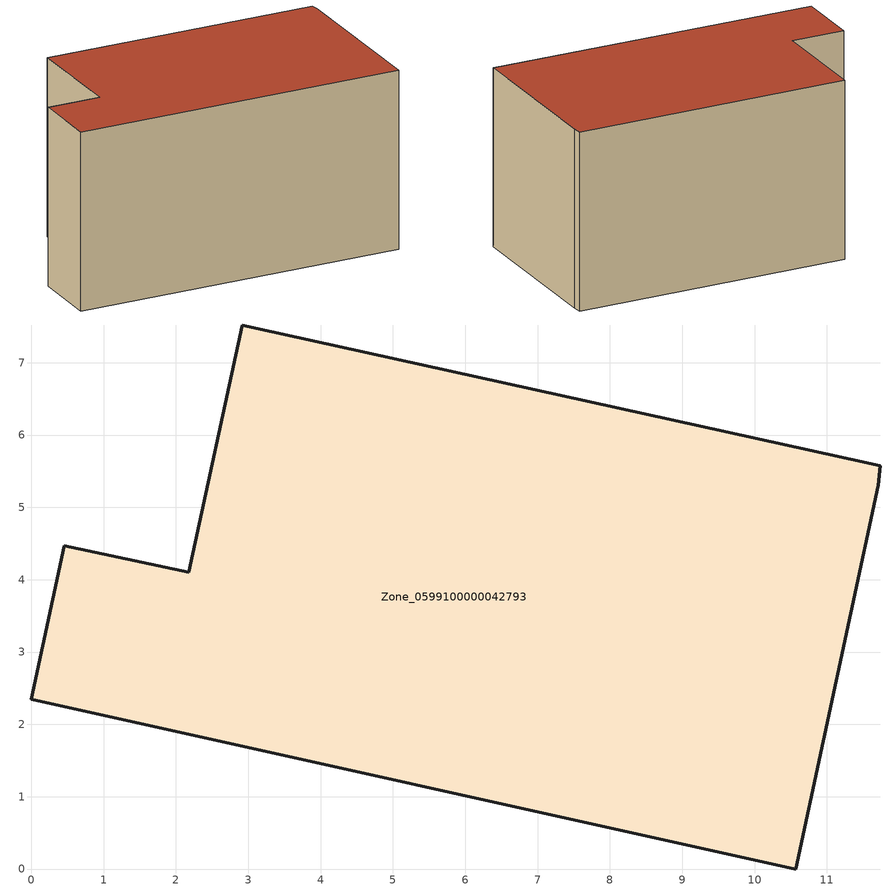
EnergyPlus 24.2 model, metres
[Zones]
Zone_0599100000042793
 floor ground (C_G): 10.57,0 0,2.35 0.46,4.47 2.18,4.1 2.92,7.52 11.74,5.58 11.71,5.3 z0
 wall outside (C_F): 2.18,4.1 0.46,4.47 0,2.35 10.57,0 11.71,5.3 11.74,5.58 2.92,7.52 2.18,4.1 z0:5.9
 roof outside (C_R): 10.57,0 11.71,5.3 11.74,5.58 2.92,7.52 2.18,4.1 0.46,4.47 0,2.35 z5.9
[BUILDING]
Pand.0599100000042793: North Axis=0; Terrain=City; Loads Convergence Tolerance Value=0.04; Temperature Convergence Tolerance Value=0.4; Solar Distribution=FullExterior; Maximum Number of Warmup Days=25; Minimum Number of Warmup Days=1
[Site:Location]
Rotterdam.The.Hague.AP_ZH_NLD Design_Conditions: Latitude=51.96; Longitude=4.45; Time Zone=1; Elevation=-4.5
[SITE:GROUNDTEMPERATURE:BUILDINGSURFACE]
18, 18, 18, 18, 18, 18, 18, 18, 18, 18, 18, 18
[MATERIAL] Thermal Absorptance=0.9; Solar Absorptance=0.7; Visible Absorptance=0.7
Name | Roughness | Thickness | Conductivity | Density | Specific Heat
G.TI.1975-1991 | MediumSmooth | 0.15 | 0.288461 | 540 | 1210
F.TI.1975-1991 | Rough | 0.3 | 0.230769 | 1920 | 840
R.TI.1975-1991 | MediumRough | 0.2 | 0.153846 | 1500 | 1000
[CONSTRUCTION]
C_G: G.TI.1975-1991
C_F: F.TI.1975-1991
C_R: R.TI.1975-1991
[ZONE]
Zone_0599100000042793: Type=1; Multiplier=1; Ceiling Height=Autocalculate; Volume=Autocalculate; Floor Area=autocalculate; Part of Total Floor Area=Yes
[ZONEINFILTRATION:DESIGNFLOWRATE]
Infil_Zone_0599100000042793: Zone or ZoneList or Space or SpaceList=Zone_0599100000042793; Schedule=AlwaysOn; Design Flow Rate Calculation Method=Flow/Area; Flow Rate per Floor Area=0.003; Constant Term Coefficient=1; Temperature Term Coefficient=0; Velocity Term Coefficient=0; Velocity Squared Term Coefficient=0
[HVACTEMPLATE:ZONE:IDEALLOADSAIRSYSTEM]
Zone_0599100000042793: Maximum Heating Supply Air Temperature=50; Minimum Cooling Supply Air Temperature=13; Maximum Heating Supply Air Humidity Ratio=0.0156; Minimum Cooling Supply Air Humidity Ratio=0.0077; Heating Limit=NoLimit; Cooling Limit=NoLimit; Dehumidification Control Type=ConstantSensibleHeatRatio; Cooling Sensible Heat Ratio=0.7; Dehumidification Setpoint=60; Humidification Control Type=None; Humidification Setpoint=30; Outdoor Air Method=None; Outdoor Air Flow Rate per Person=0.00944; Outdoor Air Flow Rate per Zone Floor Area=0; Outdoor Air Flow Rate per Zone=0; Demand Controlled Ventilation Type=None; Outdoor Air Economizer Type=NoEconomizer; Heat Recovery Type=None; Sensible Heat Recovery Effectiveness=0.7; Latent Heat Recovery Effectiveness=0.65
[ZONECONTROL:THERMOSTAT]
ThermostatControl_Zone_0599100000042793: Zone or ZoneList=Zone_0599100000042793; Control Type Schedule=DualSetpointControlType; Control 1=Thermostat_Zone_0599100000042793; Temperature Difference Between Cutout And Setpoint=0
[THERMOSTATSETPOINT:DUALSETPOINT]
Thermostat_Zone_0599100000042793: Heating Setpoint Temperature Schedule=HeatingSetpoint_Zone_0599100000042793; Cooling Setpoint Temperature Schedule=CoolingSetpoint_Zone_0599100000042793
[SCHEDULE:COMPACT]
HeatingSetpoint_Zone_0599100000042793: Through: 12/31, For: AllDays, Until: 24:00, 21
CoolingSetpoint_Zone_0599100000042793: Through: 12/31, For: AllDays, Until: 24:00, 24
DualSetpointControlType: Through: 12/31, For: AllDays, Until: 24:00, 4
AlwaysOn: Through: 12/31, For: AllDays, Until: 24:00, 1
